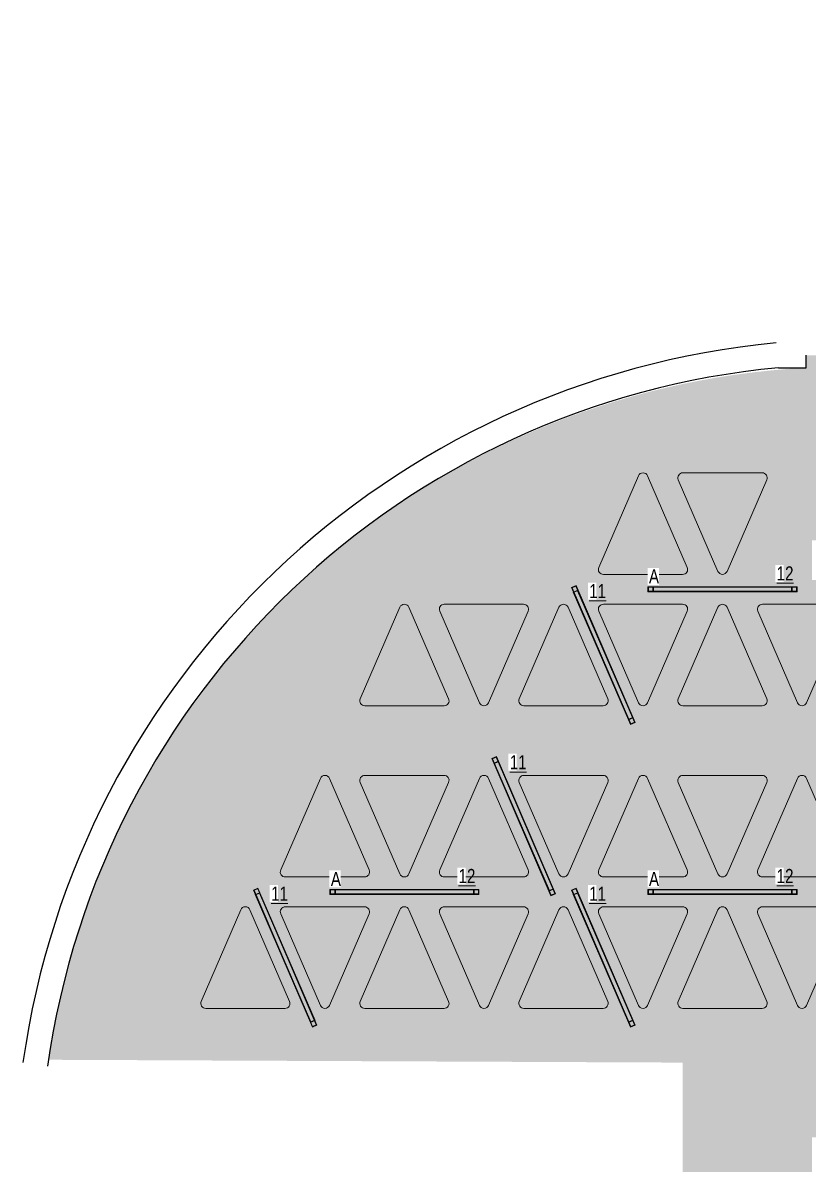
# Model space of a CAD drawing. Header units: millimetres. Extents: x -547274 to 397870, y -45599 to 141350.
# Drawn here: x 55505 to 63403, y 118451 to 130001 of the extents above; entities that cross this region are included whole.
import ezdxf

# ---------------------------------------------------------------- set-up
doc = ezdxf.new("R2010")
doc.units = ezdxf.units.MM
for name, color, linetype, lineweight in [('_ЭОМ_ОБЩ_Освещение_текст тип светильника', 172, 'Continuous', 50), ('_ЭОМ_светильник А', 1, 'Continuous', 35), ('_ЭОМ_светильник Р', 4, 'Continuous', 35), ('АР_Потолки_Штриховка', 252, 'Continuous', 0)]:
    doc.layers.add(name, color=color, linetype=linetype, lineweight=lineweight)
doc.layers.add('RAL 9010', color=7, linetype='Continuous')
for name, color, linetype, lineweight, true_color in [('АР_Потолок_RAL 095 85 40', 7, 'Continuous', 5, 0xddc87a), ('АР_Потолок_RAL 100 70 20', 7, 'Continuous', 5, 0xb3ac85), ('АР_Потолок_Покраска', 7, 'Continuous', 5, 0x007399)]:
    doc.layers.add(name, color=color, linetype=linetype, lineweight=lineweight, true_color=true_color)
doc.styles.add('ГОСТ', font='cad.shx', dxfattribs={"width": 0.8})

# ---------------------------------------------------------------- blocks, each defined once
blk = doc.blocks.new('RVE-PLS5070-1500-P')
at = {"color": 0, "linetype": 'ByBlock', "lineweight": -2, "ltscale": 40}
for points in [[(750, -25), (-750, -25), (-750, 25), (750, 25)], [(745, -20), (-745, -20), (-745, 20), (745, 20)]]:
    blk.add_lwpolyline(points, close=True, dxfattribs=at)

msp = doc.modelspace()

# ---------------------------------------------------------------- hatches: boundary and pattern name
at = {"layer": 'RAL 9010', "ltscale": 100, "true_color": 0xe1be89}
h = msp.add_hatch(color=31, dxfattribs=at)
h.dxf.hatch_style = 1
h.paths.add_polyline_path([(61696.51658509692, 123167.6359848127, 0.6566107862158973), (61788.27725575989, 123167.6359848127), (62187.12864362041, 124088.3865238452, 0.5396909000551943), (62141.24830822367, 124158.2610010239), (61343.54553215631, 124158.2610010239, 0.5396909000551955), (61297.66519704685, 124088.3865242828)])
h = msp.add_hatch(color=31, dxfattribs=at)
h.dxf.hatch_style = 1
h.paths.add_polyline_path([(59296.51658509692, 121446.8854453906, 0.6566107862158973), (59388.27725575989, 121446.8854453906), (59787.12864363598, 122367.6359844591, 0.5396909000551949), (59741.24830818456, 122437.5104617211), (58943.54553219542, 122437.5104617211, 0.5396909000551949), (58897.66519703131, 122367.6359848967)])
h = msp.add_hatch(color=31, dxfattribs=at)
h.dxf.hatch_style = 1
h.paths.add_polyline_path([(61788.27725575893, 122407.3849386317, 0.6566107861821062), (61696.51658509788, 122407.3849386317), (61297.66519703224, 121486.6343992449, 0.5396909000704397), (61343.54553219542, 121416.7599224183), (62141.24830818456, 121416.7599224183, 0.539690900070439), (62187.12864363502, 121486.6343996825)])
h = msp.add_hatch(color=31, dxfattribs=at)
h.dxf.hatch_style = 1
h.paths.add_polyline_path([(60096.51658509692, 120126.134906207, 0.6566107862158973), (60188.27725575989, 120126.134906207), (60587.12864362041, 121046.8854452396, 0.5396909000551943), (60541.24830822367, 121116.7599224183), (59743.54553215631, 121116.7599224183, 0.5396909000551955), (59697.66519704685, 121046.8854456771)])
h = msp.add_hatch(color=31, dxfattribs=at)
h.dxf.hatch_style = 1
h.paths.add_polyline_path([(62097.66519703131, 120165.8838599399, 0.5396909000551949), (62143.54553219542, 120096.0093831155), (62941.24830818456, 120096.0093831155, 0.5396909000551949), (62987.12864363598, 120165.8838603774), (62588.27725575989, 121086.6343994459, 0.6566107862158973), (62496.51658509692, 121086.6343994459)])
at = {"layer": 'АР_Потолки_Штриховка', "ltscale": 100, "true_color": 0xf8f6b0}
h = msp.add_hatch(color=51, dxfattribs=at)
h.dxf.hatch_style = 1
h.paths.add_polyline_path([(61636.97797177805, 123018.0866971347), (61084.50494740976, 124293.5762386653), (61047.80067990793, 124277.6766571137), (61600.27370427622, 123002.1871154639)])
h = msp.add_hatch(color=51, dxfattribs=at)
h.dxf.hatch_style = 1
h.paths.add_polyline_path([(61847.39780305399, 124328.2610010239), (63237.39780305399, 124328.2610010239), (63237.39780305399, 124288.2610010239), (61847.39780305399, 124288.2610010239)])
h = msp.add_hatch(color=51, dxfattribs=at)
h.dxf.hatch_style = 1
h.paths.add_polyline_path([(60836.97797177805, 121297.3361577722), (60284.50494740976, 122572.8256993028), (60247.80067990793, 122556.9261177513), (60800.27370427622, 121281.4365761015)])
h = msp.add_hatch(color=51, dxfattribs=at)
h.dxf.hatch_style = 1
h.paths.add_polyline_path([(58647.39780305399, 121286.7599224183), (60037.39780305399, 121286.7599224183), (60037.39780305399, 121246.7599224183), (58647.39780305399, 121246.7599224183)])
h = msp.add_hatch(color=51, dxfattribs=at)
h.dxf.hatch_style = 1
h.paths.add_polyline_path([(61847.39780305399, 121286.7599224183), (63237.39780305399, 121286.7599224183), (63237.39780305399, 121246.7599224183), (61847.39780305399, 121246.7599224183)])
h = msp.add_hatch(color=51, dxfattribs=at)
h.dxf.hatch_style = 1
h.paths.add_polyline_path([(58436.97797177805, 119976.585618529), (57884.50494740976, 121252.0751600596), (57847.80067990793, 121236.1755785081), (58400.27370427622, 119960.6860368582)])
h = msp.add_hatch(color=51, dxfattribs=at)
h.dxf.hatch_style = 1
h.paths.add_polyline_path([(61636.97797177805, 119976.585618529), (61084.50494740976, 121252.0751600596), (61047.80067990793, 121236.1755785081), (61600.27370427622, 119960.6860368582)])
at = {"layer": 'АР_Потолок_RAL 095 85 40', "transparency": 33554687}
h = msp.add_hatch(color=256, dxfattribs=at)
h.dxf.hatch_style = 1
h.paths.add_polyline_path([(62987.12864363598, 125409.1370630648, 0.539690900055195), (62941.24830818456, 125479.0115403268), (62143.54553219542, 125479.0115403268, 0.5396909000551948), (62097.66519703131, 125409.1370635023), (62496.51658509692, 124488.3865239963, 0.6566107862158973), (62588.27725575989, 124488.3865239963)])
h = msp.add_hatch(color=256, dxfattribs=at)
h.dxf.hatch_style = 1
h.paths.add_polyline_path([(58897.66519703131, 123207.3849385456, 0.5396909000551949), (58943.54553219542, 123137.5104617211), (59741.24830818456, 123137.5104617211, 0.5396909000551949), (59787.12864363598, 123207.3849389831), (59388.27725575989, 124128.1354780516, 0.6566107862158973), (59296.51658509692, 124128.1354780516)])
h = msp.add_hatch(color=256, dxfattribs=at)
h.dxf.hatch_style = 1
h.paths.add_polyline_path([(60497.66519703131, 123207.3849385456, 0.5396909000551949), (60543.54553219542, 123137.5104617211), (61341.24830818456, 123137.5104617211, 0.5396909000551949), (61387.12864363598, 123207.3849389831), (60988.27725575989, 124128.1354780516, 0.6566107862158973), (60896.51658509692, 124128.1354780516)])
h = msp.add_hatch(color=256, dxfattribs=at)
h.dxf.hatch_style = 1
h.paths.add_polyline_path([(62943.54553215631, 124158.2610010239, 0.5396909000551953), (62897.66519704685, 124088.3865242828), (63296.51658509692, 123167.6359848127, 0.6566107862158973), (63388.27725575989, 123167.6359848127), (63787.12864362041, 124088.3865238452, 0.5396909000551949), (63741.24830822367, 124158.2610010239)])
h = msp.add_hatch(color=256, dxfattribs=at)
h.dxf.hatch_style = 1
h.paths.add_polyline_path([(58588.27725575893, 122407.3849386317, 0.6566107861821062), (58496.51658509788, 122407.3849386317), (58097.66519703224, 121486.6343992449, 0.5396909000704397), (58143.54553219542, 121416.7599224183), (58941.24830818456, 121416.7599224183, 0.539690900070439), (58987.12864363502, 121486.6343996825)])
h = msp.add_hatch(color=256, dxfattribs=at)
h.dxf.hatch_style = 1
h.paths.add_polyline_path([(61387.12864363598, 122367.6359844591, 0.539690900055195), (61341.24830818456, 122437.5104617211), (60543.54553219542, 122437.5104617211, 0.5396909000551948), (60497.66519703131, 122367.6359848967), (60896.51658509692, 121446.8854453906, 0.6566107862158973), (60988.27725575989, 121446.8854453906)])
h = msp.add_hatch(color=256, dxfattribs=at)
h.dxf.hatch_style = 1
h.paths.add_polyline_path([(63388.27725575893, 122407.3849386317, 0.6566107861821062), (63296.51658509788, 122407.3849386317), (62897.66519703224, 121486.6343992449, 0.5396909000704397), (62943.54553219542, 121416.7599224183), (63741.24830818456, 121416.7599224183, 0.539690900070439), (63787.12864363502, 121486.6343996825)])
h = msp.add_hatch(color=256, dxfattribs=at)
h.dxf.hatch_style = 1
h.paths.add_polyline_path([(57297.66519703131, 120165.8838599399, 0.5396909000551949), (57343.54553219542, 120096.0093831155), (58141.24830818456, 120096.0093831155, 0.5396909000551949), (58187.12864363598, 120165.8838603774), (57788.27725575989, 121086.6343994459, 0.6566107862158973), (57696.51658509692, 121086.6343994459)])
h = msp.add_hatch(color=256, dxfattribs=at)
h.dxf.hatch_style = 1
h.paths.add_polyline_path([(58897.66519703131, 120165.8838599399, 0.5396909000551949), (58943.54553219542, 120096.0093831155), (59741.24830818456, 120096.0093831155, 0.5396909000551949), (59787.12864363598, 120165.8838603774), (59388.27725575989, 121086.6343994459, 0.6566107862158973), (59296.51658509692, 121086.6343994459)])
h = msp.add_hatch(color=256, dxfattribs=at)
h.dxf.hatch_style = 1
h.paths.add_polyline_path([(61343.54553215631, 121116.7599224183, 0.5396909000551953), (61297.66519704685, 121046.8854456771), (61696.51658509692, 120126.134906207, 0.6566107862158973), (61788.27725575989, 120126.134906207), (62187.12864362041, 121046.8854452396, 0.5396909000551949), (62141.24830822367, 121116.7599224183)])
at = {"layer": 'АР_Потолок_RAL 100 70 20', "transparency": 33554687}
h = msp.add_hatch(color=256, dxfattribs=at)
h.dxf.hatch_style = 1
h.paths.add_polyline_path([(61788.27725575893, 125448.8860172374, 0.6566107861821062), (61696.51658509788, 125448.8860172374), (61297.66519703224, 124528.1354778505, 0.5396909000704397), (61343.54553219542, 124458.2610010239), (62141.24830818456, 124458.2610010239, 0.539690900070439), (62187.12864363502, 124528.1354782881)])
h = msp.add_hatch(color=256, dxfattribs=at)
h.dxf.hatch_style = 1
h.paths.add_polyline_path([(59743.54553215631, 124158.2610010239, 0.5396909000551953), (59697.66519704685, 124088.3865242828), (60096.51658509692, 123167.6359848127, 0.6566107862158973), (60188.27725575989, 123167.6359848127), (60587.12864362041, 124088.3865238452, 0.5396909000551949), (60541.24830822367, 124158.2610010239)])
h = msp.add_hatch(color=256, dxfattribs=at)
h.dxf.hatch_style = 1
h.paths.add_polyline_path([(62588.27725575989, 124128.1354780516, 0.6566107862158973), (62496.51658509692, 124128.1354780516), (62097.66519703131, 123207.3849385456, 0.5396909000551949), (62143.54553219542, 123137.5104617211), (62941.24830818456, 123137.5104617211, 0.5396909000551945), (62987.12864363598, 123207.3849389831)])
h = msp.add_hatch(color=256, dxfattribs=at)
h.dxf.hatch_style = 1
h.paths.add_polyline_path([(60188.27725575893, 122407.3849386317, 0.6566107861821062), (60096.51658509788, 122407.3849386317), (59697.66519703224, 121486.6343992449, 0.5396909000704397), (59743.54553219542, 121416.7599224183), (60541.24830818456, 121416.7599224183, 0.539690900070439), (60587.12864363502, 121486.6343996825)])
h = msp.add_hatch(color=256, dxfattribs=at)
h.dxf.hatch_style = 1
h.paths.add_polyline_path([(62496.51658509692, 121446.8854453906, 0.6566107862158973), (62588.27725575989, 121446.8854453906), (62987.12864363598, 122367.6359844591, 0.5396909000551949), (62941.24830818456, 122437.5104617211), (62143.54553219542, 122437.5104617211, 0.5396909000551949), (62097.66519703131, 122367.6359848967)])
h = msp.add_hatch(color=256, dxfattribs=at)
h.dxf.hatch_style = 1
h.paths.add_polyline_path([(58143.54553215631, 121116.7599224183, 0.5396909000551953), (58097.66519704685, 121046.8854456771), (58496.51658509692, 120126.134906207, 0.6566107862158973), (58588.27725575989, 120126.134906207), (58987.12864362041, 121046.8854452396, 0.5396909000551949), (58941.24830822367, 121116.7599224183)])
h = msp.add_hatch(color=256, dxfattribs=at)
h.dxf.hatch_style = 1
h.paths.add_polyline_path([(60988.27725575989, 121086.6343994459, 0.6566107862158973), (60896.51658509692, 121086.6343994459), (60497.66519703131, 120165.8838599399, 0.5396909000551949), (60543.54553219542, 120096.0093831155), (61341.24830818456, 120096.0093831155, 0.5396909000551945), (61387.12864363598, 120165.8838603774)])
h = msp.add_hatch(color=256, dxfattribs=at)
h.dxf.hatch_style = 1
h.paths.add_polyline_path([(63296.51658509692, 120126.134906207, 0.6566107862158973), (63388.27725575989, 120126.134906207), (63787.12864362041, 121046.8854452396, 0.5396909000551943), (63741.24830822367, 121116.7599224183), (62943.54553215631, 121116.7599224183, 0.5396909000551955), (62897.66519704685, 121046.8854456771)])
at = {"layer": 'АР_Потолок_Покраска'}
h = msp.add_hatch(dxfattribs=at)
h.set_pattern_fill('CROSS', color=256, scale=25)
h.set_pattern_definition([(0, (0, 0), (158.75, 158.75), [79.375, -238.125]), (90, (39.6875, -39.6875), (-158.75, 158.75), [79.375, -238.125])])
h.paths.add_polyline_path([(63442.3969199516, 124800.6824583522), (63842.39691995156, 124800.6824583522), (63842.39691995157, 124400.6824583522), (63442.39691995159, 124400.6824583522)], flags=16)
h.paths.add_polyline_path([(69442.39691995157, 124800.6824583522), (69842.39691995154, 124800.6824583522), (69842.39691995154, 124400.6824583522), (69442.39691995159, 124400.6824583522)], flags=16)
edge = h.paths.add_edge_path()
edge.add_line((72392.39691995163, 130000.6824586184), (72393.12196599203, 118520.664026699))
edge.add_line((72393.12196599203, 118520.664026699), (69842.39691995154, 118520.6780522019))
edge.add_line((69842.39691995154, 118520.6780522019), (69842.39691995154, 118800.6824583522))
edge.add_line((69842.39691995154, 118800.6824583522), (69442.39691995157, 118800.6824583522))
edge.add_line((69442.39691995157, 118800.6824583522), (69442.39691995157, 118520.6741683977))
edge.add_line((69442.39691995157, 118520.6741683977), (63842.39691995157, 118520.6743981135))
edge.add_line((63842.39691995157, 118520.6743981135), (63842.39691995157, 118800.6824583522))
edge.add_line((63842.39691995157, 118800.6824583522), (63442.3969199516, 118800.6824583522))
edge.add_line((63442.3969199516, 118800.6824583522), (63442.3969199516, 118450.6800466603))
edge.add_line((63442.3969199516, 118450.6800466603), (62142.3969189699, 118450.6848700415))
edge.add_line((62142.3969189699, 118450.6848700415), (62142.39692002669, 119550.5939120707))
edge.add_line((62142.39692002669, 119550.5939120707), (55761.5694000668, 119578.9776725185))
edge.add_arc((63828.58568920496, 118393.6628502693), 8153.632505642132, 93.1369466060001, 171.6411433156034, ccw=False)
edge.add_line((63382.3969199516, 126535.077875881), (63382.3969199516, 126660.6824583473))
edge.add_line((63382.3969199516, 126660.6824583473), (63892.3969199516, 126660.6824583739))
edge.add_line((63892.3969199516, 126660.6824583739), (63892.3969199516, 130000.6824580761))
edge.add_line((63892.3969199516, 130000.6824580761), (72392.39691995163, 130000.6824586184))

# ---------------------------------------------------------------- linework, layer by layer
for p, q in [((63382.3969199516, 126535.077875881), (63382.3969199516, 126660.6824583739)), ((63105.77372580864, 126535.077875881), (63382.3969199516, 126535.077875881))]:
    msp.add_line(p, q)
at = {"layer": 'АР_Потолки_Штриховка', "color": 18, "ltscale": 100, "true_color": 0x000000}
for points in [[(62187.12864373697, 124528.1354780528, -0.5396909000634912), (62141.24830792917, 124458.2610010239), (61343.54553197397, 124458.2610010239, -0.5396909000634947), (61297.66519711984, 124528.1354780528), (61696.51658509744, 125448.8860172364, -0.6566107861974896), (61788.27725575937, 125448.8860172364), (62187.12864373697, 124528.1354780528)], [(62987.12864373697, 125409.1370632979, 0.5396909000634912), (62941.24830792917, 125479.0115403268), (62143.54553197397, 125479.0115403268, 0.5396909000634947), (62097.66519711984, 125409.1370632979), (62496.51658509744, 124488.3865239951, 0.6566107861974896), (62588.27725575937, 124488.3865239951), (62987.12864373697, 125409.1370632979)], [(59787.12864373697, 123207.38493875, -0.5396909000634912), (59741.24830792917, 123137.5104617211), (58943.54553197397, 123137.5104617211, -0.5396909000634947), (58897.66519711984, 123207.38493875), (59296.51658509744, 124128.1354780528, -0.6566107861974896), (59388.27725575937, 124128.1354780528), (59787.12864373697, 123207.38493875)], [(60587.12864373697, 124088.3865241143, 0.5396909000634912), (60541.24830792917, 124158.2610010239), (59743.54553197397, 124158.2610010239, 0.5396909000634947), (59697.66519711984, 124088.3865241143), (60096.51658509744, 123167.6359848115, 0.6566107861974896), (60188.27725575937, 123167.6359848115), (60587.12864373697, 124088.3865241143)], [(61387.12864373697, 123207.38493875, -0.5396909000634912), (61341.24830792917, 123137.5104617211), (60543.54553197397, 123137.5104617211, -0.5396909000634947), (60497.66519711984, 123207.38493875), (60896.51658509744, 124128.1354780528, -0.6566107861974896), (60988.27725575937, 124128.1354780528), (61387.12864373697, 123207.38493875)], [(62187.12864373697, 124088.3865241143, 0.5396909000634912), (62141.24830792917, 124158.2610010239), (61343.54553197397, 124158.2610010239, 0.5396909000634947), (61297.66519711984, 124088.3865241143), (61696.51658509744, 123167.6359848115, 0.6566107861974896), (61788.27725575937, 123167.6359848115), (62187.12864373697, 124088.3865241143)], [(62987.12864373697, 123207.38493875, -0.5396909000634912), (62941.24830792917, 123137.5104617211), (62143.54553197397, 123137.5104617211, -0.5396909000634947), (62097.66519711984, 123207.38493875), (62496.51658509744, 124128.1354780528, -0.6566107861974896), (62588.27725575937, 124128.1354780528), (62987.12864373697, 123207.38493875)], [(63787.12864373697, 124088.3865241143, 0.5396909000634912), (63741.24830792917, 124158.2610010239), (62943.54553197397, 124158.2610010239, 0.5396909000634947), (62897.66519711984, 124088.3865241143), (63296.51658509744, 123167.6359848115, 0.6566107861974896), (63388.27725575937, 123167.6359848115), (63787.12864373697, 124088.3865241143)], [(58987.12864373697, 121486.6343994471, -0.5396909000634912), (58941.24830792917, 121416.7599224183), (58143.54553197397, 121416.7599224183, -0.5396909000634947), (58097.66519711984, 121486.6343994471), (58496.51658509744, 122407.3849386307, -0.6566107861974896), (58588.27725575937, 122407.3849386307), (58987.12864373697, 121486.6343994471)], [(59787.12864373697, 122367.6359846923, 0.5396909000634912), (59741.24830792917, 122437.5104617211), (58943.54553197397, 122437.5104617211, 0.5396909000634947), (58897.66519711984, 122367.6359846923), (59296.51658509744, 121446.8854453894, 0.6566107861974896), (59388.27725575937, 121446.8854453894), (59787.12864373697, 122367.6359846923)], [(60587.12864373697, 121486.6343994471, -0.5396909000634912), (60541.24830792917, 121416.7599224183), (59743.54553197397, 121416.7599224183, -0.5396909000634947), (59697.66519711984, 121486.6343994471), (60096.51658509744, 122407.3849386307, -0.6566107861974896), (60188.27725575937, 122407.3849386307), (60587.12864373697, 121486.6343994471)], [(61387.12864373697, 122367.6359846923, 0.5396909000634912), (61341.24830792917, 122437.5104617211), (60543.54553197397, 122437.5104617211, 0.5396909000634947), (60497.66519711984, 122367.6359846923), (60896.51658509744, 121446.8854453894, 0.6566107861974896), (60988.27725575937, 121446.8854453894), (61387.12864373697, 122367.6359846923)], [(62187.12864373697, 121486.6343994471, -0.5396909000634912), (62141.24830792917, 121416.7599224183), (61343.54553197397, 121416.7599224183, -0.5396909000634947), (61297.66519711984, 121486.6343994471), (61696.51658509744, 122407.3849386307, -0.6566107861974896), (61788.27725575937, 122407.3849386307), (62187.12864373697, 121486.6343994471)], [(62987.12864373697, 122367.6359846923, 0.5396909000634912), (62941.24830792917, 122437.5104617211), (62143.54553197397, 122437.5104617211, 0.5396909000634947), (62097.66519711984, 122367.6359846923), (62496.51658509744, 121446.8854453894, 0.6566107861974896), (62588.27725575937, 121446.8854453894), (62987.12864373697, 122367.6359846923)], [(63787.12864373697, 121486.6343994471, -0.5396909000634912), (63741.24830792917, 121416.7599224183), (62943.54553197397, 121416.7599224183, -0.5396909000634947), (62897.66519711984, 121486.6343994471), (63296.51658509744, 122407.3849386307, -0.6566107861974896), (63388.27725575937, 122407.3849386307), (63787.12864373697, 121486.6343994471)], [(58187.12864373697, 120165.8838601443, -0.5396909000634912), (58141.24830792917, 120096.0093831155), (57343.54553197397, 120096.0093831155, -0.5396909000634947), (57297.66519711984, 120165.8838601443), (57696.51658509744, 121086.6343994471, -0.6566107861974896), (57788.27725575937, 121086.6343994471), (58187.12864373697, 120165.8838601443)], [(58987.12864373697, 121046.8854455086, 0.5396909000634912), (58941.24830792917, 121116.7599224183), (58143.54553197397, 121116.7599224183, 0.5396909000634947), (58097.66519711984, 121046.8854455086), (58496.51658509744, 120126.1349062058, 0.6566107861974896), (58588.27725575937, 120126.1349062058), (58987.12864373697, 121046.8854455086)], [(59787.12864373697, 120165.8838601443, -0.5396909000634912), (59741.24830792917, 120096.0093831155), (58943.54553197397, 120096.0093831155, -0.5396909000634947), (58897.66519711984, 120165.8838601443), (59296.51658509744, 121086.6343994471, -0.6566107861974896), (59388.27725575937, 121086.6343994471), (59787.12864373697, 120165.8838601443)], [(60587.12864373697, 121046.8854455086, 0.5396909000634912), (60541.24830792917, 121116.7599224183), (59743.54553197397, 121116.7599224183, 0.5396909000634947), (59697.66519711984, 121046.8854455086), (60096.51658509744, 120126.1349062058, 0.6566107861974896), (60188.27725575937, 120126.1349062058), (60587.12864373697, 121046.8854455086)], [(61387.12864373697, 120165.8838601443, -0.5396909000634912), (61341.24830792917, 120096.0093831155), (60543.54553197397, 120096.0093831155, -0.5396909000634947), (60497.66519711984, 120165.8838601443), (60896.51658509744, 121086.6343994471, -0.6566107861974896), (60988.27725575937, 121086.6343994471), (61387.12864373697, 120165.8838601443)], [(62187.12864373697, 121046.8854455086, 0.5396909000634912), (62141.24830792917, 121116.7599224183), (61343.54553197397, 121116.7599224183, 0.5396909000634947), (61297.66519711984, 121046.8854455086), (61696.51658509744, 120126.1349062058, 0.6566107861974896), (61788.27725575937, 120126.1349062058), (62187.12864373697, 121046.8854455086)], [(62987.12864373697, 120165.8838601443, -0.5396909000634912), (62941.24830792917, 120096.0093831155), (62143.54553197397, 120096.0093831155, -0.5396909000634947), (62097.66519711984, 120165.8838601443), (62496.51658509744, 121086.6343994471, -0.6566107861974896), (62588.27725575937, 121086.6343994471), (62987.12864373697, 120165.8838601443)], [(63787.12864373697, 121046.8854455086, 0.5396909000634912), (63741.24830792917, 121116.7599224183), (62943.54553197397, 121116.7599224183, 0.5396909000634947), (62897.66519711984, 121046.8854455086), (63296.51658509744, 120126.1349062058, 0.6566107861974896), (63388.27725575937, 120126.1349062058), (63787.12864373697, 121046.8854455086)]]:
    msp.add_lwpolyline(points, format="xyb", dxfattribs=at)
at = {"layer": 'АР_Потолки_Штриховка', "color": 18, "lineweight": 18, "ltscale": 100, "true_color": 0x000000}
for points in [[(62187.12864373694, 124528.1354780528, -0.5396909000634912), (62141.24830792914, 124458.2610010239), (61343.54553197394, 124458.2610010239, -0.5396909000634947), (61297.66519711982, 124528.1354780528), (61696.51658509742, 125448.8860172364, -0.6566107861974896), (61788.27725575934, 125448.8860172364), (62187.12864373694, 124528.1354780528)], [(62987.12864373694, 125409.1370632979, 0.5396909000634912), (62941.24830792914, 125479.0115403268), (62143.54553197394, 125479.0115403268, 0.5396909000634947), (62097.66519711982, 125409.1370632979), (62496.51658509742, 124488.3865239951, 0.6566107861974896), (62588.27725575934, 124488.3865239951), (62987.12864373694, 125409.1370632979)], [(59787.12864373694, 123207.38493875, -0.5396909000634912), (59741.24830792914, 123137.5104617211), (58943.54553197394, 123137.5104617211, -0.5396909000634947), (58897.66519711982, 123207.38493875), (59296.51658509742, 124128.1354780528, -0.6566107861974896), (59388.27725575934, 124128.1354780528), (59787.12864373694, 123207.38493875)], [(60587.12864373694, 124088.3865241143, 0.5396909000634912), (60541.24830792914, 124158.2610010239), (59743.54553197394, 124158.2610010239, 0.5396909000634947), (59697.66519711982, 124088.3865241143), (60096.51658509742, 123167.6359848115, 0.6566107861974896), (60188.27725575934, 123167.6359848115), (60587.12864373694, 124088.3865241143)], [(61387.12864373694, 123207.38493875, -0.5396909000634912), (61341.24830792914, 123137.5104617211), (60543.54553197394, 123137.5104617211, -0.5396909000634947), (60497.66519711982, 123207.38493875), (60896.51658509742, 124128.1354780528, -0.6566107861974896), (60988.27725575934, 124128.1354780528), (61387.12864373694, 123207.38493875)], [(62187.12864373694, 124088.3865241143, 0.5396909000634912), (62141.24830792914, 124158.2610010239), (61343.54553197394, 124158.2610010239, 0.5396909000634947), (61297.66519711982, 124088.3865241143), (61696.51658509742, 123167.6359848115, 0.6566107861974896), (61788.27725575934, 123167.6359848115), (62187.12864373694, 124088.3865241143)], [(62987.12864373694, 123207.38493875, -0.5396909000634912), (62941.24830792914, 123137.5104617211), (62143.54553197394, 123137.5104617211, -0.5396909000634947), (62097.66519711982, 123207.38493875), (62496.51658509742, 124128.1354780528, -0.6566107861974896), (62588.27725575934, 124128.1354780528), (62987.12864373694, 123207.38493875)], [(63787.12864373694, 124088.3865241143, 0.5396909000634912), (63741.24830792914, 124158.2610010239), (62943.54553197394, 124158.2610010239, 0.5396909000634947), (62897.66519711982, 124088.3865241143), (63296.51658509742, 123167.6359848115, 0.6566107861974896), (63388.27725575934, 123167.6359848115), (63787.12864373694, 124088.3865241143)], [(58987.12864373694, 121486.6343994471, -0.5396909000634912), (58941.24830792914, 121416.7599224183), (58143.54553197394, 121416.7599224183, -0.5396909000634947), (58097.66519711982, 121486.6343994471), (58496.51658509742, 122407.3849386308, -0.6566107861974896), (58588.27725575934, 122407.3849386308), (58987.12864373694, 121486.6343994471)], [(59787.12864373694, 122367.6359846923, 0.5396909000634912), (59741.24830792914, 122437.5104617211), (58943.54553197394, 122437.5104617211, 0.5396909000634947), (58897.66519711982, 122367.6359846923), (59296.51658509742, 121446.8854453894, 0.6566107861974896), (59388.27725575934, 121446.8854453894), (59787.12864373694, 122367.6359846923)], [(60587.12864373694, 121486.6343994471, -0.5396909000634912), (60541.24830792914, 121416.7599224183), (59743.54553197394, 121416.7599224183, -0.5396909000634947), (59697.66519711982, 121486.6343994471), (60096.51658509742, 122407.3849386308, -0.6566107861974896), (60188.27725575934, 122407.3849386308), (60587.12864373694, 121486.6343994471)], [(61387.12864373694, 122367.6359846923, 0.5396909000634912), (61341.24830792914, 122437.5104617211), (60543.54553197394, 122437.5104617211, 0.5396909000634947), (60497.66519711982, 122367.6359846923), (60896.51658509742, 121446.8854453894, 0.6566107861974896), (60988.27725575934, 121446.8854453894), (61387.12864373694, 122367.6359846923)], [(62187.12864373694, 121486.6343994471, -0.5396909000634912), (62141.24830792914, 121416.7599224183), (61343.54553197394, 121416.7599224183, -0.5396909000634947), (61297.66519711982, 121486.6343994471), (61696.51658509742, 122407.3849386308, -0.6566107861974896), (61788.27725575934, 122407.3849386308), (62187.12864373694, 121486.6343994471)], [(62987.12864373694, 122367.6359846923, 0.5396909000634912), (62941.24830792914, 122437.5104617211), (62143.54553197394, 122437.5104617211, 0.5396909000634947), (62097.66519711982, 122367.6359846923), (62496.51658509742, 121446.8854453894, 0.6566107861974896), (62588.27725575934, 121446.8854453894), (62987.12864373694, 122367.6359846923)], [(63787.12864373694, 121486.6343994471, -0.5396909000634912), (63741.24830792914, 121416.7599224183), (62943.54553197394, 121416.7599224183, -0.5396909000634947), (62897.66519711982, 121486.6343994471), (63296.51658509742, 122407.3849386308, -0.6566107861974896), (63388.27725575934, 122407.3849386308), (63787.12864373694, 121486.6343994471)], [(58187.12864373694, 120165.8838601443, -0.5396909000634912), (58141.24830792914, 120096.0093831155), (57343.54553197394, 120096.0093831155, -0.5396909000634947), (57297.66519711982, 120165.8838601443), (57696.51658509742, 121086.6343994471, -0.6566107861974896), (57788.27725575934, 121086.6343994471), (58187.12864373694, 120165.8838601443)], [(58987.12864373694, 121046.8854455087, 0.5396909000634912), (58941.24830792914, 121116.7599224183), (58143.54553197394, 121116.7599224183, 0.5396909000634947), (58097.66519711982, 121046.8854455087), (58496.51658509742, 120126.1349062058, 0.6566107861974896), (58588.27725575934, 120126.1349062058), (58987.12864373694, 121046.8854455087)], [(59787.12864373694, 120165.8838601443, -0.5396909000634912), (59741.24830792914, 120096.0093831155), (58943.54553197394, 120096.0093831155, -0.5396909000634947), (58897.66519711982, 120165.8838601443), (59296.51658509742, 121086.6343994471, -0.6566107861974896), (59388.27725575934, 121086.6343994471), (59787.12864373694, 120165.8838601443)], [(60587.12864373694, 121046.8854455087, 0.5396909000634912), (60541.24830792914, 121116.7599224183), (59743.54553197394, 121116.7599224183, 0.5396909000634947), (59697.66519711982, 121046.8854455087), (60096.51658509742, 120126.1349062058, 0.6566107861974896), (60188.27725575934, 120126.1349062058), (60587.12864373694, 121046.8854455087)], [(61387.12864373694, 120165.8838601443, -0.5396909000634912), (61341.24830792914, 120096.0093831155), (60543.54553197394, 120096.0093831155, -0.5396909000634947), (60497.66519711982, 120165.8838601443), (60896.51658509742, 121086.6343994471, -0.6566107861974896), (60988.27725575934, 121086.6343994471), (61387.12864373694, 120165.8838601443)], [(62187.12864373694, 121046.8854455087, 0.5396909000634912), (62141.24830792914, 121116.7599224183), (61343.54553197394, 121116.7599224183, 0.5396909000634947), (61297.66519711982, 121046.8854455087), (61696.51658509742, 120126.1349062058, 0.6566107861974896), (61788.27725575934, 120126.1349062058), (62187.12864373694, 121046.8854455087)], [(62987.12864373694, 120165.8838601443, -0.5396909000634912), (62941.24830792914, 120096.0093831155), (62143.54553197394, 120096.0093831155, -0.5396909000634947), (62097.66519711982, 120165.8838601443), (62496.51658509742, 121086.6343994471, -0.6566107861974896), (62588.27725575934, 121086.6343994471), (62987.12864373694, 120165.8838601443)], [(63787.12864373694, 121046.8854455087, 0.5396909000634912), (63741.24830792914, 121116.7599224183), (62943.54553197394, 121116.7599224183, 0.5396909000634947), (62897.66519711982, 121046.8854455087), (63296.51658509742, 120126.1349062058, 0.6566107861974896), (63388.27725575934, 120126.1349062058), (63787.12864373694, 121046.8854455087)]]:
    msp.add_lwpolyline(points, format="xyb", dxfattribs=at)
at = {"layer": 'АР_Потолки_Штриховка', "color": 18, "ltscale": 100, "true_color": 0x000000}
for points in [[(61643.57217191232, 123015.4942199322), (61087.10553334726, 124300.1517199608), (61041.22519849314, 124280.277242932), (61597.6918370582, 122995.6197429034)], [(61636.99669049753, 123018.0948057505), (61084.50494740976, 124293.5762386653), (61047.80067990793, 124277.6766571137), (61600.2924229957, 123002.195224199)], [(61842.39780305399, 124333.2610010239), (63242.39780305399, 124333.2610010239), (63242.39780305399, 124283.2610010239), (61842.39780305399, 124283.2610010239)], [(61847.39780305399, 124328.2610010239), (63237.39780305399, 124328.2610010239), (63237.39780305399, 124288.2610010239), (61847.39780305399, 124288.2610010239)], [(60843.57217191232, 121294.7436805698), (60287.10553334726, 122579.4011805984), (60241.22519849314, 122559.5267035696), (60797.6918370582, 121274.869203541)], [(60836.99669049753, 121297.3442663881), (60284.50494740976, 122572.8256993028), (60247.80067990793, 122556.9261177513), (60800.2924229957, 121281.4446848365)], [(58642.39780305399, 121291.7599224183), (60042.39780305399, 121291.7599224183), (60042.39780305399, 121241.7599224183), (58642.39780305399, 121241.7599224183)], [(58647.39780305399, 121286.7599224183), (60037.39780305399, 121286.7599224183), (60037.39780305399, 121246.7599224183), (58647.39780305399, 121246.7599224183)], [(61842.39780305399, 121291.7599224183), (63242.39780305399, 121291.7599224183), (63242.39780305399, 121241.7599224183), (61842.39780305399, 121241.7599224183)], [(61847.39780305399, 121286.7599224183), (63237.39780305399, 121286.7599224183), (63237.39780305399, 121246.7599224183), (61847.39780305399, 121246.7599224183)], [(58443.57217191232, 119973.9931413266), (57887.10553334726, 121258.6506413552), (57841.22519849314, 121238.7761643264), (58397.6918370582, 119954.1186642977)], [(58436.99669049753, 119976.5937271449), (57884.50494740976, 121252.0751600596), (57847.80067990793, 121236.1755785081), (58400.2924229957, 119960.6941455933)], [(61643.57217191232, 119973.9931413266), (61087.10553334726, 121258.6506413552), (61041.22519849314, 121238.7761643264), (61597.6918370582, 119954.1186642977)], [(61636.99669049753, 119976.5937271449), (61084.50494740976, 121252.0751600596), (61047.80067990793, 121236.1755785081), (61600.2924229957, 119960.6941455933)]]:
    msp.add_lwpolyline(points, close=True, dxfattribs=at)
at = {"layer": 'АР_Потолки_Штриховка', "color": 18, "lineweight": 18, "ltscale": 100, "true_color": 0x000000}
for points in [[(61643.5721719123, 123015.4942199323), (61087.10553334723, 124300.1517199609), (61041.22519849311, 124280.277242932), (61597.69183705817, 122995.6197429034)], [(61636.9966904975, 123018.0948057505), (61084.50494740973, 124293.5762386653), (61047.8006799079, 124277.6766571137), (61600.29242299567, 123002.195224199)], [(61842.39780305396, 124333.2610010239), (63242.39780305396, 124333.2610010239), (63242.39780305396, 124283.2610010239), (61842.39780305396, 124283.2610010239)], [(61847.39780305396, 124328.2610010239), (63237.39780305396, 124328.2610010239), (63237.39780305396, 124288.2610010239), (61847.39780305396, 124288.2610010239)], [(60843.5721719123, 121294.7436805698), (60287.10553334723, 122579.4011805984), (60241.22519849311, 122559.5267035696), (60797.69183705817, 121274.869203541)], [(60836.9966904975, 121297.3442663881), (60284.50494740973, 122572.8256993028), (60247.8006799079, 122556.9261177513), (60800.29242299567, 121281.4446848366)], [(58642.39780305396, 121291.7599224183), (60042.39780305396, 121291.7599224183), (60042.39780305396, 121241.7599224183), (58642.39780305396, 121241.7599224183)], [(58647.39780305396, 121286.7599224183), (60037.39780305396, 121286.7599224183), (60037.39780305396, 121246.7599224183), (58647.39780305396, 121246.7599224183)], [(61842.39780305396, 121291.7599224183), (63242.39780305396, 121291.7599224183), (63242.39780305396, 121241.7599224183), (61842.39780305396, 121241.7599224183)], [(61847.39780305396, 121286.7599224183), (63237.39780305396, 121286.7599224183), (63237.39780305396, 121246.7599224183), (61847.39780305396, 121246.7599224183)], [(58443.5721719123, 119973.9931413266), (57887.10553334723, 121258.6506413552), (57841.22519849311, 121238.7761643264), (58397.69183705817, 119954.1186642978)], [(58436.9966904975, 119976.5937271449), (57884.50494740973, 121252.0751600596), (57847.8006799079, 121236.1755785081), (58400.29242299567, 119960.6941455933)], [(61643.5721719123, 119973.9931413266), (61087.10553334723, 121258.6506413552), (61041.22519849311, 121238.7761643264), (61597.69183705817, 119954.1186642978)], [(61636.9966904975, 119976.5937271449), (61084.50494740973, 121252.0751600596), (61047.8006799079, 121236.1755785081), (61600.29242299567, 119960.6941455933)]]:
    msp.add_lwpolyline(points, close=True, dxfattribs=at)

# ---------------------------------------------------------------- block references
at = {"layer": '_ЭОМ_светильник Р', "color": 18, "lineweight": 18, "ltscale": 100, "true_color": 0x000000, "rotation": 293.3109098092323}
for p in [(61342.3986852027, 123647.8857314321), (60542.3986852027, 121927.1351920697), (58142.3986852027, 120606.3846528265), (61342.3986852027, 120606.3846528265)]:
    msp.add_blockref('RVE-PLS5070-1500-P', p, dxfattribs=at)

# ---------------------------------------------------------------- next in the draw order: texts
at = {"layer": '_ЭОМ_ОБЩ_Освещение_текст тип светильника', "color": 18, "lineweight": 18, "ltscale": 40, "true_color": 0x000000, "char_height": 142.1875, "width": 55.871829552576, "attachment_point": 1, "style": 'ГОСТ', "bg_fill": 3, "box_fill_scale": 1.1, "bg_fill_color": 256, "bg_fill_transparency": 0}
for s, insert in [('{\\L12}', (63087.07590033428, 124538.8585588014)), ('{\\L11}', (61201.56982242479, 124361.4621963012)), ('{\\L11}', (60401.56982242479, 122640.7116569387)), ('{\\L12}', (59887.0759003344, 121497.3574801958)), ('{\\L12}', (63087.07590033428, 121497.3574801958)), ('{\\L11}', (58001.56982242479, 121319.9611176955)), ('{\\L11}', (61201.56982242479, 121319.9611176955))]:
    msp.add_mtext(s, dxfattribs=dict(at, insert=insert))
at = {"layer": '_ЭОМ_светильник А', "color": 18, "lineweight": 18, "ltscale": 100, "true_color": 0x000000, "char_height": 142.1875, "width": 86.04374658316377, "attachment_point": 1, "style": 'ГОСТ', "bg_fill": 3, "box_fill_scale": 1.1, "bg_fill_color": 256, "bg_fill_transparency": 0}
for insert in [(61802.17783815356, 124509.1913253269), (58602.17783815367, 121467.6902467212), (61802.17783815356, 121467.6902467212)]:
    msp.add_mtext('А', dxfattribs=dict(at, insert=insert))

# ---------------------------------------------------------------- next in the draw order: linework, layer by layer
for radius in [8450.555145486594, 8200.555145486594]:
    msp.add_arc((63872.58486803363, 118370.4526324099), radius, 95.36540754428556, 171.9719317874656)

# ---------------------------------------------------------------- next in the draw order: block references
at = {"layer": '_ЭОМ_светильник А', "color": 18, "lineweight": 18, "ltscale": 100, "true_color": 0x000000, "rotation": 180}
for p in [(62542.39780305373, 124308.2610010239), (59342.39780305384, 121266.7599224183), (62542.39780305373, 121266.7599224183)]:
    msp.add_blockref('RVE-PLS5070-1500-P', p, dxfattribs=at)

doc.saveas('drawing.dxf')
